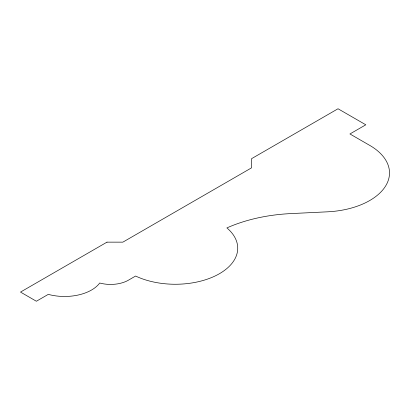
<?xml version="1.0" encoding="UTF-8"?>
<svg xmlns="http://www.w3.org/2000/svg" width="410" height="410" viewBox="0 0 410 410"><rect width="100%" height="100%" fill="white"/><g stroke="black" fill="none" stroke-linecap="round" stroke-linejoin="round"><path stroke-width="0.61" d="M106.984 242.146L20.5 292.079L36.377 301.242L48.283 294.37A38.14 22.017 0 0 0 99.707 283.013A25.353 14.637 0 0 0 127.664 280.619L135.602 276.038A62.438 36.049 0 0 0 217.392 274.833A62.438 36.049 0 0 0 226.889 227.914A120.806 69.746 0 0 1 290.623 213.605L327.621 211.811A67.547 38.996 0 0 0 385.144 186.74A67.547 38.996 0 0 0 370.732 145.97L349.93 133.962L365.807 124.799L338.024 108.758L251.54 158.69L251.54 167.854L122.862 242.146L106.984 242.146"/></g></svg>
